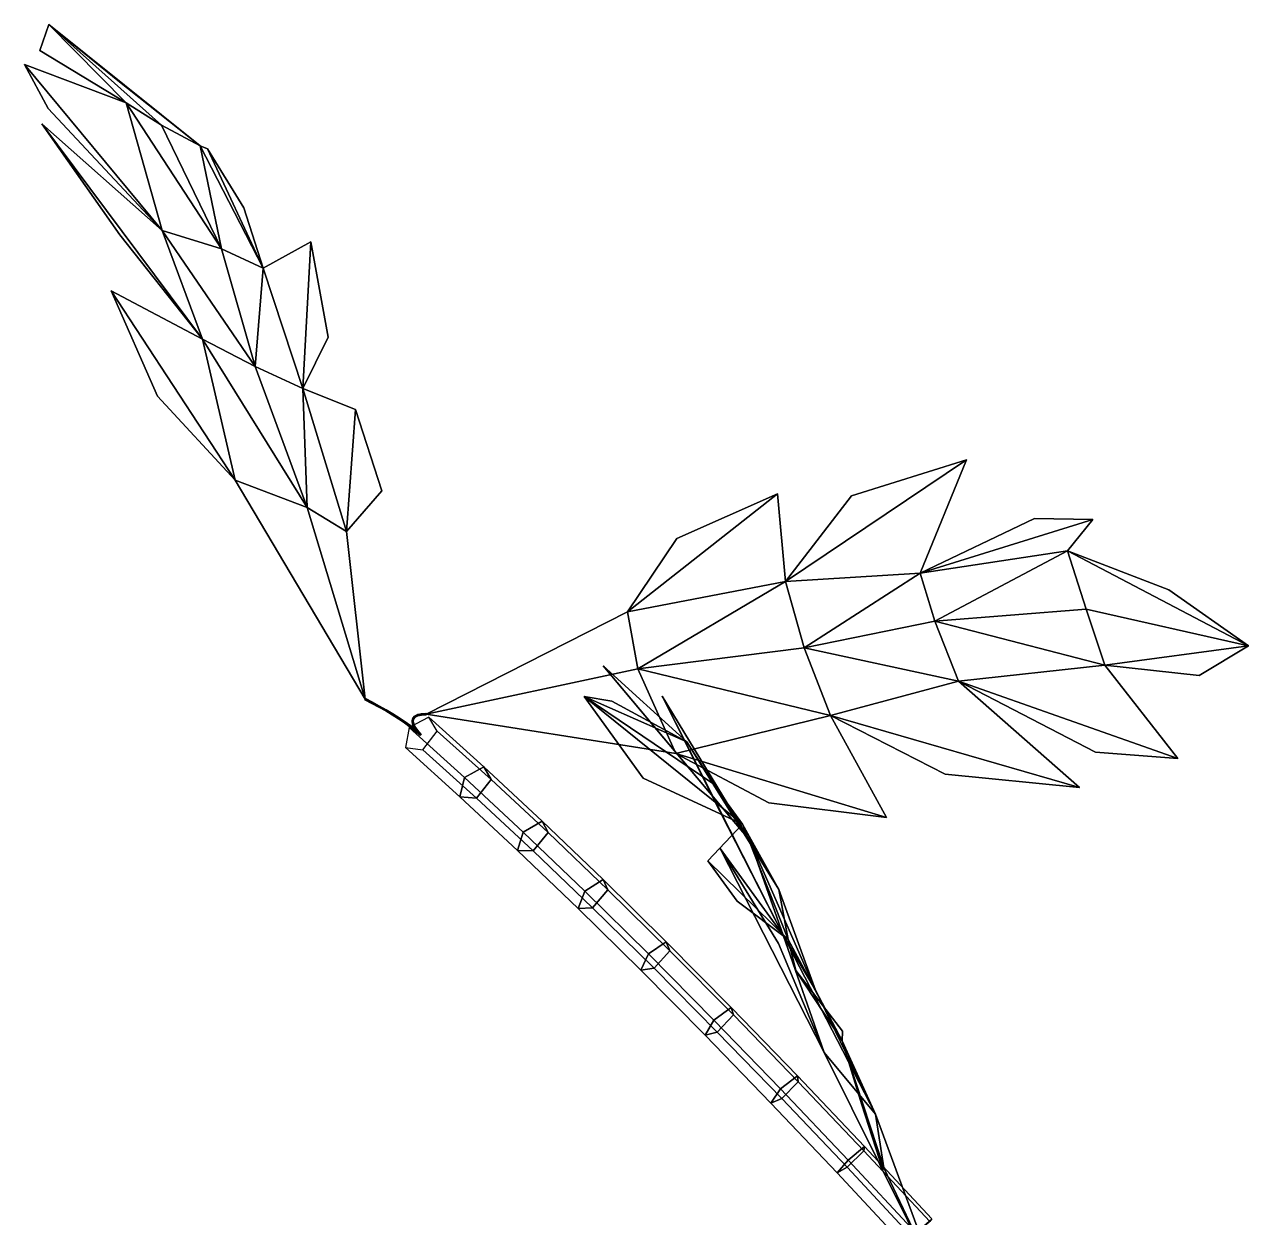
# Model space of a CAD drawing. Header units: metres. Extents: x -349 to 464, y -383 to 362.
# Drawn here: x -349.4 to -278.3, y 168.9 to 238.2 of the extents above; entities that cross this region are included whole.
import ezdxf

# ---------------------------------------------------------------- set-up
doc = ezdxf.new("R2010")
doc.units = ezdxf.units.M

msp = doc.modelspace()

# ---------------------------------------------------------------- linework, layer by layer
at = {"layer": 'Breeder_Leaf', "color": 3}
for points in [[(-343.5249, 233.6151, 297.8277), (-348.5265, 236.6517, 302.1499), (-348.0087, 238.1631, 307.9638)], [(-343.5249, 233.6151, 297.8277), (-348.0087, 238.1631, 307.9638), (-348.5265, 236.6517, 302.1499)], [(-343.5249, 233.6151, 297.8277), (-348.0087, 238.1631, 307.9638), (-341.4648, 232.3183, 301.8456)], [(-343.5249, 233.6151, 297.8277), (-341.4648, 232.3183, 301.8456), (-348.0087, 238.1631, 307.9638)], [(-341.4648, 232.3183, 301.8456), (-348.0087, 238.1631, 307.9638), (-339.221, 231.1096, 305.7732)], [(-341.4648, 232.3183, 301.8456), (-339.221, 231.1096, 305.7732), (-348.0087, 238.1631, 307.9638)], [(-348.0087, 238.1631, 307.9638), (-343.9984, 234.9063, 308.5471), (-339.221, 231.1096, 305.7732)], [(-348.0087, 238.1631, 307.9638), (-339.221, 231.1096, 305.7732), (-343.9984, 234.9063, 308.5471)], [(-341.4188, 226.1953, 293.7853), (-349.4241, 235.8368, 295.6941), (-343.5249, 233.6151, 297.8277)], [(-341.4188, 226.1953, 293.7853), (-343.5249, 233.6151, 297.8277), (-349.4241, 235.8368, 295.6941)], [(-341.4188, 226.1953, 293.7853), (-348.0478, 233.2796, 293.8051), (-349.4241, 235.8368, 295.6941)], [(-341.4188, 226.1953, 293.7853), (-349.4241, 235.8368, 295.6941), (-348.0478, 233.2796, 293.8051)], [(-341.4188, 226.1953, 293.7853), (-343.5249, 233.6151, 297.8277), (-337.9758, 225.1221, 297.5367)], [(-341.4188, 226.1953, 293.7853), (-337.9758, 225.1221, 297.5367), (-343.5249, 233.6151, 297.8277)], [(-343.5249, 233.6151, 297.8277), (-341.4648, 232.3183, 301.8456), (-337.9758, 225.1221, 297.5367)], [(-343.5249, 233.6151, 297.8277), (-337.9758, 225.1221, 297.5367), (-341.4648, 232.3183, 301.8456)], [(-339.0798, 219.8828, 289.6476), (-348.418, 232.3954, 288.3525), (-341.4188, 226.1953, 293.7853)], [(-339.0798, 219.8828, 289.6476), (-341.4188, 226.1953, 293.7853), (-348.418, 232.3954, 288.3525)], [(-339.0798, 219.8828, 289.6476), (-343.8956, 225.9412, 286.8637), (-348.418, 232.3954, 288.3525)], [(-339.0798, 219.8828, 289.6476), (-348.418, 232.3954, 288.3525), (-343.8956, 225.9412, 286.8637)], [(-337.9758, 225.1221, 297.5367), (-341.4648, 232.3183, 301.8456), (-339.221, 231.1096, 305.7732)], [(-337.9758, 225.1221, 297.5367), (-339.221, 231.1096, 305.7732), (-341.4648, 232.3183, 301.8456)], [(-337.9758, 225.1221, 297.5367), (-339.221, 231.1096, 305.7732), (-335.5514, 224.0041, 301.9193)], [(-337.9758, 225.1221, 297.5367), (-335.5514, 224.0041, 301.9193), (-339.221, 231.1096, 305.7732)], [(-339.221, 231.1096, 305.7732), (-338.7933, 230.9295, 313.0499), (-335.5514, 224.0041, 301.9193)], [(-339.221, 231.1096, 305.7732), (-335.5514, 224.0041, 301.9193), (-338.7933, 230.9295, 313.0499)], [(-338.7933, 230.9295, 313.0499), (-336.6788, 227.5045, 310.1691), (-335.5514, 224.0041, 301.9193)], [(-338.7933, 230.9295, 313.0499), (-335.5514, 224.0041, 301.9193), (-336.6788, 227.5045, 310.1691)], [(-339.0798, 219.8828, 289.6476), (-341.4188, 226.1953, 293.7853), (-336.0241, 218.2976, 294.3087)], [(-339.0798, 219.8828, 289.6476), (-336.0241, 218.2976, 294.3087), (-341.4188, 226.1953, 293.7853)], [(-341.4188, 226.1953, 293.7853), (-337.9758, 225.1221, 297.5367), (-336.0241, 218.2976, 294.3087)], [(-341.4188, 226.1953, 293.7853), (-336.0241, 218.2976, 294.3087), (-337.9758, 225.1221, 297.5367)], [(-335.5514, 224.0041, 301.9193), (-332.7939, 225.5263, 312.2908), (-333.253, 217.0195, 299.2395)], [(-335.5514, 224.0041, 301.9193), (-333.253, 217.0195, 299.2395), (-332.7939, 225.5263, 312.2908)], [(-332.7939, 225.5263, 312.2908), (-331.7797, 220.0012, 306.7783), (-333.253, 217.0195, 299.2395)], [(-332.7939, 225.5263, 312.2908), (-333.253, 217.0195, 299.2395), (-331.7797, 220.0012, 306.7783)], [(-336.0241, 218.2976, 294.3087), (-337.9758, 225.1221, 297.5367), (-335.5514, 224.0041, 301.9193)], [(-336.0241, 218.2976, 294.3087), (-335.5514, 224.0041, 301.9193), (-337.9758, 225.1221, 297.5367)], [(-336.0241, 218.2976, 294.3087), (-335.5514, 224.0041, 301.9193), (-333.253, 217.0195, 299.2395)], [(-336.0241, 218.2976, 294.3087), (-333.253, 217.0195, 299.2395), (-335.5514, 224.0041, 301.9193)], [(-337.1891, 211.6945, 285.5171), (-344.3936, 222.6906, 283.7864), (-339.0798, 219.8828, 289.6476)], [(-337.1891, 211.6945, 285.5171), (-339.0798, 219.8828, 289.6476), (-344.3936, 222.6906, 283.7864)], [(-337.1891, 211.6945, 285.5171), (-341.7048, 216.5707, 282.7408), (-344.3936, 222.6906, 283.7864)], [(-337.1891, 211.6945, 285.5171), (-344.3936, 222.6906, 283.7864), (-341.7048, 216.5707, 282.7408)], [(-337.1891, 211.6945, 285.5171), (-339.0798, 219.8828, 289.6476), (-332.9992, 210.1008, 289.7296)], [(-337.1891, 211.6945, 285.5171), (-332.9992, 210.1008, 289.7296), (-339.0798, 219.8828, 289.6476)], [(-339.0798, 219.8828, 289.6476), (-336.0241, 218.2976, 294.3087), (-332.9992, 210.1008, 289.7296)], [(-339.0798, 219.8828, 289.6476), (-332.9992, 210.1008, 289.7296), (-336.0241, 218.2976, 294.3087)], [(-332.9992, 210.1008, 289.7296), (-336.0241, 218.2976, 294.3087), (-333.253, 217.0195, 299.2395)], [(-332.9992, 210.1008, 289.7296), (-333.253, 217.0195, 299.2395), (-336.0241, 218.2976, 294.3087)], [(-332.9992, 210.1008, 289.7296), (-333.253, 217.0195, 299.2395), (-330.7165, 208.7057, 295.7494)], [(-332.9992, 210.1008, 289.7296), (-330.7165, 208.7057, 295.7494), (-333.253, 217.0195, 299.2395)], [(-333.253, 217.0195, 299.2395), (-330.1971, 215.7899, 306.99), (-330.7165, 208.7057, 295.7494)], [(-333.253, 217.0195, 299.2395), (-330.7165, 208.7057, 295.7494), (-330.1971, 215.7899, 306.99)], [(-330.1971, 215.7899, 306.99), (-328.6712, 211.0705, 302.2034), (-330.7165, 208.7057, 295.7494)], [(-330.1971, 215.7899, 306.99), (-330.7165, 208.7057, 295.7494), (-328.6712, 211.0705, 302.2034)], [(-305.2232, 205.807, 294.2944), (-294.7056, 212.8766, 303.5055), (-297.4094, 206.2875, 295.3681)], [(-305.2232, 205.807, 294.2944), (-297.4094, 206.2875, 295.3681), (-294.7056, 212.8766, 303.5055)], [(-305.2232, 205.807, 294.2944), (-301.3984, 210.7746, 299.618), (-294.7056, 212.8766, 303.5055)], [(-305.2232, 205.807, 294.2944), (-294.7056, 212.8766, 303.5055), (-301.3984, 210.7746, 299.618)], [(-337.1891, 211.6945, 285.5171), (-332.9992, 210.1008, 289.7296), (-329.637, 198.9659, 284.6218)], [(-337.1891, 211.6945, 285.5171), (-329.637, 198.9659, 284.6218), (-332.9992, 210.1008, 289.7296)], [(-314.3967, 204.0346, 293.6702), (-305.6963, 210.8891, 300.9594), (-305.2232, 205.807, 294.2944)], [(-314.3967, 204.0346, 293.6702), (-305.2232, 205.807, 294.2944), (-305.6963, 210.8891, 300.9594)], [(-314.3967, 204.0346, 293.6702), (-311.5315, 208.3027, 298.715), (-305.6963, 210.8891, 300.9594)], [(-314.3967, 204.0346, 293.6702), (-305.6963, 210.8891, 300.9594), (-311.5315, 208.3027, 298.715)], [(-329.637, 198.9659, 284.6218), (-332.9992, 210.1008, 289.7296), (-330.7165, 208.7057, 295.7494)], [(-329.637, 198.9659, 284.6218), (-330.7165, 208.7057, 295.7494), (-332.9992, 210.1008, 289.7296)], [(-297.4094, 206.2875, 295.3681), (-290.7529, 209.4609, 301.673), (-287.3803, 209.4113, 302.4636)], [(-297.4094, 206.2875, 295.3681), (-287.3803, 209.4113, 302.4636), (-290.7529, 209.4609, 301.673)], [(-297.4094, 206.2875, 295.3681), (-287.3803, 209.4113, 302.4636), (-288.843, 207.5919, 296.2315)], [(-297.4094, 206.2875, 295.3681), (-288.843, 207.5919, 296.2315), (-287.3803, 209.4113, 302.4636)], [(-297.4094, 206.2875, 295.3681), (-288.843, 207.5919, 296.2315), (-296.5566, 203.505, 291.0543)], [(-297.4094, 206.2875, 295.3681), (-296.5566, 203.505, 291.0543), (-288.843, 207.5919, 296.2315)], [(-288.843, 207.5919, 296.2315), (-287.7512, 204.191, 293.1801), (-296.5566, 203.505, 291.0543)], [(-288.843, 207.5919, 296.2315), (-296.5566, 203.505, 291.0543), (-287.7512, 204.191, 293.1801)], [(-288.843, 207.5919, 296.2315), (-278.331, 202.0565, 297.7757), (-287.7512, 204.191, 293.1801)], [(-288.843, 207.5919, 296.2315), (-287.7512, 204.191, 293.1801), (-278.331, 202.0565, 297.7757)], [(-288.843, 207.5919, 296.2315), (-282.9614, 205.3112, 299.854), (-278.331, 202.0565, 297.7757)], [(-288.843, 207.5919, 296.2315), (-278.331, 202.0565, 297.7757), (-282.9614, 205.3112, 299.854)], [(-305.2232, 205.807, 294.2944), (-297.4094, 206.2875, 295.3681), (-304.1383, 201.9437, 290.1142)], [(-305.2232, 205.807, 294.2944), (-304.1383, 201.9437, 290.1142), (-297.4094, 206.2875, 295.3681)], [(-297.4094, 206.2875, 295.3681), (-296.5566, 203.505, 291.0543), (-304.1383, 201.9437, 290.1142)], [(-297.4094, 206.2875, 295.3681), (-304.1383, 201.9437, 290.1142), (-296.5566, 203.505, 291.0543)], [(-314.3967, 204.0346, 293.6702), (-305.2232, 205.807, 294.2944), (-313.7964, 200.7271, 288.5184)], [(-314.3967, 204.0346, 293.6702), (-313.7964, 200.7271, 288.5184), (-305.2232, 205.807, 294.2944)], [(-305.2232, 205.807, 294.2944), (-304.1383, 201.9437, 290.1142), (-313.7964, 200.7271, 288.5184)], [(-305.2232, 205.807, 294.2944), (-313.7964, 200.7271, 288.5184), (-304.1383, 201.9437, 290.1142)], [(-296.5566, 203.505, 291.0543), (-287.7512, 204.191, 293.1801), (-286.6799, 200.9502, 289.9754)], [(-296.5566, 203.505, 291.0543), (-286.6799, 200.9502, 289.9754), (-287.7512, 204.191, 293.1801)], [(-287.7512, 204.191, 293.1801), (-278.331, 202.0565, 297.7757), (-286.6799, 200.9502, 289.9754)], [(-287.7512, 204.191, 293.1801), (-286.6799, 200.9502, 289.9754), (-278.331, 202.0565, 297.7757)], [(-314.3967, 204.0346, 293.6702), (-313.7964, 200.7271, 288.5184), (-326.1013, 198.0972, 286.7707)], [(-314.3967, 204.0346, 293.6702), (-326.1013, 198.0972, 286.7707), (-313.7964, 200.7271, 288.5184)], [(-304.1383, 201.9437, 290.1142), (-296.5566, 203.505, 291.0543), (-295.1693, 200.02, 287.5521)], [(-304.1383, 201.9437, 290.1142), (-295.1693, 200.02, 287.5521), (-296.5566, 203.505, 291.0543)], [(-296.5566, 203.505, 291.0543), (-286.6799, 200.9502, 289.9754), (-295.1693, 200.02, 287.5521)], [(-296.5566, 203.505, 291.0543), (-295.1693, 200.02, 287.5521), (-286.6799, 200.9502, 289.9754)], [(-313.7964, 200.7271, 288.5184), (-304.1383, 201.9437, 290.1142), (-302.6008, 198.0186, 286.1324)], [(-313.7964, 200.7271, 288.5184), (-302.6008, 198.0186, 286.1324), (-304.1383, 201.9437, 290.1142)], [(-304.1383, 201.9437, 290.1142), (-295.1693, 200.02, 287.5521), (-302.6008, 198.0186, 286.1324)], [(-304.1383, 201.9437, 290.1142), (-302.6008, 198.0186, 286.1324), (-295.1693, 200.02, 287.5521)], [(-278.331, 202.0565, 297.7757), (-281.2011, 200.3505, 293.7905), (-286.6799, 200.9502, 289.9754)], [(-278.331, 202.0565, 297.7757), (-286.6799, 200.9502, 289.9754), (-281.2011, 200.3505, 293.7905)], [(-326.1013, 198.0972, 286.7707), (-313.7964, 200.7271, 288.5184), (-311.5947, 195.8196, 284.7152)], [(-326.1013, 198.0972, 286.7707), (-311.5947, 195.8196, 284.7152), (-313.7964, 200.7271, 288.5184)], [(-310.9476, 196.4894, 242.224), (-315.8189, 200.9056, 245.3757), (-307.2888, 190.7518, 247.9248)], [(-310.9476, 196.4894, 242.224), (-307.2888, 190.7518, 247.9248), (-315.8189, 200.9056, 245.3757)], [(-315.8189, 200.9056, 245.3757), (-313.1013, 197.6654, 247.9478), (-307.2888, 190.7518, 247.9248)], [(-315.8189, 200.9056, 245.3757), (-307.2888, 190.7518, 247.9248), (-313.1013, 197.6654, 247.9478)], [(-313.7964, 200.7271, 288.5184), (-302.6008, 198.0186, 286.1324), (-311.5947, 195.8196, 284.7152)], [(-313.7964, 200.7271, 288.5184), (-311.5947, 195.8196, 284.7152), (-302.6008, 198.0186, 286.1324)], [(-286.6799, 200.9502, 289.9754), (-282.4404, 195.5108, 287.6079), (-295.1693, 200.02, 287.5521)], [(-286.6799, 200.9502, 289.9754), (-295.1693, 200.02, 287.5521), (-282.4404, 195.5108, 287.6079)], [(-295.1693, 200.02, 287.5521), (-288.1419, 193.8331, 282.0906), (-302.6008, 198.0186, 286.1324)], [(-295.1693, 200.02, 287.5521), (-302.6008, 198.0186, 286.1324), (-288.1419, 193.8331, 282.0906)], [(-282.4404, 195.5108, 287.6079), (-287.2207, 195.8925, 286.3822), (-295.1693, 200.02, 287.5521)], [(-282.4404, 195.5108, 287.6079), (-295.1693, 200.02, 287.5521), (-287.2207, 195.8925, 286.3822)], [(-307.7254, 191.7123, 234.8261), (-316.9099, 199.1263, 232.7756), (-309.4399, 194.0606, 238.5161)], [(-307.7254, 191.7123, 234.8261), (-309.4399, 194.0606, 238.5161), (-316.9099, 199.1263, 232.7756)], [(-307.7254, 191.7123, 234.8261), (-313.495, 194.384, 231.2918), (-316.9099, 199.1263, 232.7756)], [(-307.7254, 191.7123, 234.8261), (-316.9099, 199.1263, 232.7756), (-313.495, 194.384, 231.2918)], [(-309.4399, 194.0606, 238.5161), (-316.9099, 199.1263, 232.7756), (-310.9476, 196.4894, 242.224)], [(-309.4399, 194.0606, 238.5161), (-310.9476, 196.4894, 242.224), (-316.9099, 199.1263, 232.7756)], [(-316.9099, 199.1263, 232.7756), (-315.3114, 198.847, 237.7148), (-310.9476, 196.4894, 242.224)], [(-316.9099, 199.1263, 232.7756), (-310.9476, 196.4894, 242.224), (-315.3114, 198.847, 237.7148)], [(-307.2888, 190.7518, 247.9248), (-312.3939, 199.1417, 252.5116), (-305.3579, 185.2489, 253.1438)], [(-307.2888, 190.7518, 247.9248), (-305.3579, 185.2489, 253.1438), (-312.3939, 199.1417, 252.5116)], [(-312.3939, 199.1417, 252.5116), (-309.0225, 192.4276, 254.8563), (-305.3579, 185.2489, 253.1438)], [(-312.3939, 199.1417, 252.5116), (-305.3579, 185.2489, 253.1438), (-309.0225, 192.4276, 254.8563)], [(-302.6008, 198.0186, 286.1324), (-299.3507, 192.0851, 281.1173), (-311.5947, 195.8196, 284.7152)], [(-302.6008, 198.0186, 286.1324), (-311.5947, 195.8196, 284.7152), (-299.3507, 192.0851, 281.1173)], [(-288.1419, 193.8331, 282.0906), (-295.9535, 194.611, 282.6544), (-302.6008, 198.0186, 286.1324)], [(-288.1419, 193.8331, 282.0906), (-302.6008, 198.0186, 286.1324), (-295.9535, 194.611, 282.6544)], [(-305.6026, 187.9143, 243.9954), (-310.9476, 196.4894, 242.224), (-307.2888, 190.7518, 247.9248)], [(-305.6026, 187.9143, 243.9954), (-307.2888, 190.7518, 247.9248), (-310.9476, 196.4894, 242.224)], [(-305.6026, 187.9143, 243.9954), (-309.4399, 194.0606, 238.5161), (-310.9476, 196.4894, 242.224)], [(-305.6026, 187.9143, 243.9954), (-310.9476, 196.4894, 242.224), (-309.4399, 194.0606, 238.5161)], [(-299.3507, 192.0851, 281.1173), (-306.1891, 192.94, 280.9846), (-311.5947, 195.8196, 284.7152)], [(-299.3507, 192.0851, 281.1173), (-311.5947, 195.8196, 284.7152), (-306.1891, 192.94, 280.9846)], [(-307.7254, 191.7123, 234.8261), (-309.4399, 194.0606, 238.5161), (-305.6026, 187.9143, 243.9954)], [(-307.7254, 191.7123, 234.8261), (-305.6026, 187.9143, 243.9954), (-309.4399, 194.0606, 238.5161)], [(-305.0598, 185.0133, 239.7096), (-309.7346, 189.5838, 228.8494), (-307.7254, 191.7123, 234.8261)], [(-305.0598, 185.0133, 239.7096), (-307.7254, 191.7123, 234.8261), (-309.7346, 189.5838, 228.8494)], [(-305.0598, 185.0133, 239.7096), (-307.7254, 191.7123, 234.8261), (-305.6026, 187.9143, 243.9954)], [(-305.0598, 185.0133, 239.7096), (-305.6026, 187.9143, 243.9954), (-307.7254, 191.7123, 234.8261)], [(-303.4859, 182.0528, 248.6822), (-307.2888, 190.7518, 247.9248), (-305.3579, 185.2489, 253.1438)], [(-303.4859, 182.0528, 248.6822), (-305.3579, 185.2489, 253.1438), (-307.2888, 190.7518, 247.9248)], [(-303.4859, 182.0528, 248.6822), (-305.6026, 187.9143, 243.9954), (-307.2888, 190.7518, 247.9248)], [(-303.4859, 182.0528, 248.6822), (-307.2888, 190.7518, 247.9248), (-305.6026, 187.9143, 243.9954)], [(-305.3579, 185.2489, 253.1438), (-309.0115, 190.2859, 258.8184), (-302.9832, 178.4379, 259.1193)], [(-305.3579, 185.2489, 253.1438), (-302.9832, 178.4379, 259.1193), (-309.0115, 190.2859, 258.8184)], [(-309.0115, 190.2859, 258.8184), (-305.6306, 184.7705, 261.1977), (-302.9832, 178.4379, 259.1193)], [(-309.0115, 190.2859, 258.8184), (-302.9832, 178.4379, 259.1193), (-305.6306, 184.7705, 261.1977)], [(-305.0598, 185.0133, 239.7096), (-308.0268, 187.2401, 230.7447), (-309.7346, 189.5838, 228.8494)], [(-305.0598, 185.0133, 239.7096), (-309.7346, 189.5838, 228.8494), (-308.0268, 187.2401, 230.7447)], [(-305.0598, 185.0133, 239.7096), (-305.6026, 187.9143, 243.9954), (-303.4859, 182.0528, 248.6822)], [(-305.0598, 185.0133, 239.7096), (-303.4859, 182.0528, 248.6822), (-305.6026, 187.9143, 243.9954)], [(-299.9889, 174.8661, 254.4639), (-305.3579, 185.2489, 253.1438), (-302.9832, 178.4379, 259.1193)], [(-299.9889, 174.8661, 254.4639), (-302.9832, 178.4379, 259.1193), (-305.3579, 185.2489, 253.1438)], [(-299.9889, 174.8661, 254.4639), (-303.4859, 182.0528, 248.6822), (-305.3579, 185.2489, 253.1438)], [(-299.9889, 174.8661, 254.4639), (-305.3579, 185.2489, 253.1438), (-303.4859, 182.0528, 248.6822)], [(-301.9299, 179.1157, 243.9359), (-305.0598, 185.0133, 239.7096), (-303.4859, 182.0528, 248.6822)], [(-301.9299, 179.1157, 243.9359), (-303.4859, 182.0528, 248.6822), (-305.0598, 185.0133, 239.7096)], [(-301.9299, 179.1157, 243.9359), (-304.6307, 183.2071, 229.056), (-305.0598, 185.0133, 239.7096)], [(-301.9299, 179.1157, 243.9359), (-305.0598, 185.0133, 239.7096), (-304.6307, 183.2071, 229.056)], [(-301.9299, 179.1157, 243.9359), (-301.9187, 179.6832, 235.7307), (-304.6307, 183.2071, 229.056)], [(-301.9299, 179.1157, 243.9359), (-304.6307, 183.2071, 229.056), (-301.9187, 179.6832, 235.7307)], [(-301.9299, 179.1157, 243.9359), (-303.4859, 182.0528, 248.6822), (-299.9889, 174.8661, 254.4639)], [(-301.9299, 179.1157, 243.9359), (-299.9889, 174.8661, 254.4639), (-303.4859, 182.0528, 248.6822)], [(-299.5143, 171.7462, 249.1836), (-301.9299, 179.1157, 243.9359), (-299.9889, 174.8661, 254.4639)], [(-299.5143, 171.7462, 249.1836), (-299.9889, 174.8661, 254.4639), (-301.9299, 179.1157, 243.9359)], [(-299.5143, 171.7462, 249.1836), (-300.7927, 175.3907, 236.4991), (-301.9299, 179.1157, 243.9359)], [(-299.5143, 171.7462, 249.1836), (-301.9299, 179.1157, 243.9359), (-300.7927, 175.3907, 236.4991)], [(-296.5269, 165.4697, 262.2808), (-299.9889, 174.8661, 254.4639), (-302.9832, 178.4379, 259.1193)], [(-296.5269, 165.4697, 262.2808), (-302.9832, 178.4379, 259.1193), (-299.9889, 174.8661, 254.4639)], [(-299.5143, 171.7462, 249.1836), (-299.5609, 171.6233, 241.9823), (-300.7927, 175.3907, 236.4991)], [(-299.5143, 171.7462, 249.1836), (-300.7927, 175.3907, 236.4991), (-299.5609, 171.6233, 241.9823)], [(-299.5143, 171.7462, 249.1836), (-299.9889, 174.8661, 254.4639), (-296.5269, 165.4697, 262.2808)], [(-299.5143, 171.7462, 249.1836), (-296.5269, 165.4697, 262.2808), (-299.9889, 174.8661, 254.4639)]]:
    msp.add_3dface(points, dxfattribs=at)
at = {"layer": 'Breeder_Petiole', "color": 3}
for points in [[(-329.2285, 198.7577, 284.5333), (-329.6407, 198.9678, 284.5839), (-329.6546, 198.9343, 284.6099), (-329.2415, 198.7237, 284.5591)], [(-329.2415, 198.7237, 284.5591), (-329.6546, 198.9343, 284.6099), (-329.644, 198.9448, 284.6527), (-329.228, 198.7327, 284.6015)], [(-329.228, 198.7327, 284.6015), (-329.644, 198.9448, 284.6527), (-329.6237, 198.9846, 284.6522), (-329.2069, 198.772, 284.6008)], [(-329.2072, 198.7874, 284.5589), (-329.6217, 198.9987, 284.6099), (-329.6407, 198.9678, 284.5839), (-329.2285, 198.7577, 284.5333)], [(-329.2069, 198.772, 284.6008), (-329.6237, 198.9846, 284.6522), (-329.6217, 198.9987, 284.6099), (-329.2072, 198.7874, 284.5589)], [(-328.8255, 198.5403, 284.4502), (-329.2285, 198.7577, 284.5333), (-329.2415, 198.7237, 284.5591), (-328.8378, 198.5056, 284.476)], [(-328.8378, 198.5056, 284.476), (-329.2415, 198.7237, 284.5591), (-329.228, 198.7327, 284.6015), (-328.8213, 198.513, 284.518)], [(-328.8018, 198.5689, 284.4755), (-329.2072, 198.7874, 284.5589), (-329.2285, 198.7577, 284.5333), (-328.8255, 198.5403, 284.4502)], [(-328.8213, 198.513, 284.518), (-329.228, 198.7327, 284.6015), (-329.2069, 198.772, 284.6008), (-328.7992, 198.5522, 284.5171)], [(-328.7992, 198.5522, 284.5171), (-329.2069, 198.772, 284.6008), (-329.2072, 198.7874, 284.5589), (-328.8018, 198.5689, 284.4755)], [(-328.4339, 198.3167, 284.3354), (-328.8255, 198.5403, 284.4502), (-328.8378, 198.5056, 284.476), (-328.4454, 198.2812, 284.3612)], [(-328.4454, 198.2812, 284.3612), (-328.8378, 198.5056, 284.476), (-328.8213, 198.513, 284.518), (-328.426, 198.2871, 284.4025)], [(-328.4077, 198.3442, 284.3601), (-328.8018, 198.5689, 284.4755), (-328.8255, 198.5403, 284.4502), (-328.4339, 198.3167, 284.3354)], [(-328.426, 198.2871, 284.4025), (-328.8213, 198.513, 284.518), (-328.7992, 198.5522, 284.5171), (-328.4029, 198.326, 284.4013)], [(-328.4029, 198.326, 284.4013), (-328.7992, 198.5522, 284.5171), (-328.8018, 198.5689, 284.4755), (-328.4077, 198.3442, 284.3601)], [(-328.0558, 198.0881, 284.1895), (-328.4339, 198.3167, 284.3354), (-328.4454, 198.2812, 284.3612), (-328.0666, 198.0518, 284.2151)], [(-328.0666, 198.0518, 284.2151), (-328.4454, 198.2812, 284.3612), (-328.426, 198.2871, 284.4025), (-328.0442, 198.056, 284.2556)], [(-328.0272, 198.1145, 284.2135), (-328.4077, 198.3442, 284.3601), (-328.4339, 198.3167, 284.3354), (-328.0558, 198.0881, 284.1895)], [(-328.0442, 198.056, 284.2556), (-328.426, 198.2871, 284.4025), (-328.4029, 198.326, 284.4013), (-328.0201, 198.0948, 284.2541)], [(-328.0201, 198.0948, 284.2541), (-328.4029, 198.326, 284.4013), (-328.4077, 198.3442, 284.3601), (-328.0272, 198.1145, 284.2135)], [(-327.6931, 197.8558, 284.0133), (-328.0558, 198.0881, 284.1895), (-328.0666, 198.0518, 284.2151), (-327.7033, 197.8187, 284.0387)], [(-327.7033, 197.8187, 284.0387), (-328.0666, 198.0518, 284.2151), (-328.0442, 198.056, 284.2556), (-327.6781, 197.8212, 284.0781)], [(-327.6623, 197.881, 284.0363), (-328.0272, 198.1145, 284.2135), (-328.0558, 198.0881, 284.1895), (-327.6931, 197.8558, 284.0133)], [(-327.6781, 197.8212, 284.0781), (-328.0442, 198.056, 284.2556), (-328.0201, 198.0948, 284.2541), (-327.653, 197.8598, 284.0761)], [(-327.653, 197.8598, 284.0761), (-328.0201, 198.0948, 284.2541), (-328.0272, 198.1145, 284.2135), (-327.6623, 197.881, 284.0363)], [(-327.348, 197.621, 283.8078), (-327.6931, 197.8558, 284.0133), (-327.7033, 197.8187, 284.0387), (-327.3575, 197.5831, 283.8329)], [(-327.3575, 197.5831, 283.8329), (-327.7033, 197.8187, 284.0387), (-327.6781, 197.8212, 284.0781), (-327.3296, 197.5839, 283.8709)], [(-327.3149, 197.645, 283.8297), (-327.6623, 197.881, 284.0363), (-327.6931, 197.8558, 284.0133), (-327.348, 197.621, 283.8078)], [(-327.3296, 197.5839, 283.8709), (-327.6781, 197.8212, 284.0781), (-327.653, 197.8598, 284.0761), (-327.3036, 197.6222, 283.8684)], [(-327.3036, 197.6222, 283.8684), (-327.653, 197.8598, 284.0761), (-327.6623, 197.881, 284.0363), (-327.3149, 197.645, 283.8297)], [(-326.987, 197.4078, 283.5945), (-327.3149, 197.645, 283.8297), (-327.348, 197.621, 283.8078), (-327.0223, 197.385, 283.574)], [(-326.9738, 197.3834, 283.6321), (-327.3036, 197.6222, 283.8684), (-327.3149, 197.645, 283.8297), (-326.987, 197.4078, 283.5945)], [(-322.743, 195.0338, 278.8416), (-325.9406, 197.9145, 282.6903), (-327.0805, 197.3242, 282.1848), (-323.8583, 194.4194, 278.3108)], [(-326.9114, 197.7202, 284.6448), (-326.8739, 197.865, 285.0941), (-326.8788, 197.8219, 285.1084), (-326.9163, 197.6774, 284.6612)], [(-326.9163, 197.6774, 284.6612), (-326.8788, 197.8219, 285.1084), (-326.8364, 197.8031, 285.1109), (-326.8735, 197.6608, 284.6702)], [(-326.8851, 197.5488, 284.2041), (-326.9114, 197.7202, 284.6448), (-326.9163, 197.6774, 284.6612), (-326.8903, 197.5065, 284.2225)], [(-326.8903, 197.5065, 284.2225), (-326.9163, 197.6774, 284.6612), (-326.8735, 197.6608, 284.6702), (-326.848, 197.4924, 284.2379)], [(-326.8665, 197.7301, 284.6436), (-326.8294, 197.873, 285.0878), (-326.8739, 197.865, 285.0941), (-326.9114, 197.7202, 284.6448)], [(-326.8405, 197.561, 284.208), (-326.8665, 197.7301, 284.6436), (-326.9114, 197.7202, 284.6448), (-326.8851, 197.5488, 284.2041)], [(-326.8739, 197.865, 285.0941), (-326.7734, 197.9801, 285.5422), (-326.7785, 197.9368, 285.5545), (-326.8788, 197.8219, 285.1084)], [(-326.8788, 197.8219, 285.1084), (-326.7785, 197.9368, 285.5545), (-326.7374, 197.9162, 285.5506), (-326.8364, 197.8031, 285.1109)], [(-326.8294, 197.873, 285.0878), (-326.73, 197.9866, 285.5308), (-326.7734, 197.9801, 285.5422), (-326.8739, 197.865, 285.0941)], [(-326.8735, 197.6608, 284.6702), (-326.8364, 197.8031, 285.1109), (-326.8064, 197.835, 285.0981), (-326.8432, 197.6936, 284.6592)], [(-326.848, 197.4924, 284.2379), (-326.8735, 197.6608, 284.6702), (-326.8432, 197.6936, 284.6592), (-326.8177, 197.5263, 284.2287)], [(-326.8432, 197.6936, 284.6592), (-326.8064, 197.835, 285.0981), (-326.8294, 197.873, 285.0878), (-326.8665, 197.7301, 284.6436)], [(-326.8177, 197.5263, 284.2287), (-326.8432, 197.6936, 284.6592), (-326.8665, 197.7301, 284.6436), (-326.8405, 197.561, 284.208)], [(-326.8364, 197.8031, 285.1109), (-326.7374, 197.9162, 285.5506), (-326.7079, 197.9473, 285.5359), (-326.8064, 197.835, 285.0981)], [(-326.8064, 197.835, 285.0981), (-326.7079, 197.9473, 285.5359), (-326.73, 197.9866, 285.5308), (-326.8294, 197.873, 285.0878)], [(-326.7734, 197.9801, 285.5422), (-326.612, 198.0629, 285.9796), (-326.6177, 198.0195, 285.9899), (-326.7785, 197.9368, 285.5545)], [(-326.7785, 197.9368, 285.5545), (-326.6177, 198.0195, 285.9899), (-326.5788, 197.9977, 285.9796), (-326.7374, 197.9162, 285.5506)], [(-326.73, 197.9866, 285.5308), (-326.5705, 198.0683, 285.9632), (-326.612, 198.0629, 285.9796), (-326.7734, 197.9801, 285.5422)], [(-326.7374, 197.9162, 285.5506), (-326.5788, 197.9977, 285.9796), (-326.5501, 198.0282, 285.9633), (-326.7079, 197.9473, 285.5359)], [(-326.7079, 197.9473, 285.5359), (-326.5501, 198.0282, 285.9633), (-326.5705, 198.0683, 285.9632), (-326.73, 197.9866, 285.5308)], [(-326.612, 198.0629, 285.9796), (-326.3934, 198.1118, 286.3966), (-326.3997, 198.0684, 286.405), (-326.6177, 198.0195, 285.9899)], [(-326.6177, 198.0195, 285.9899), (-326.3997, 198.0684, 286.405), (-326.3639, 198.0459, 286.3888), (-326.5788, 197.9977, 285.9796)], [(-326.5705, 198.0683, 285.9632), (-326.3543, 198.1163, 286.3755), (-326.3934, 198.1118, 286.3966), (-326.612, 198.0629, 285.9796)], [(-326.5788, 197.9977, 285.9796), (-326.3639, 198.0459, 286.3888), (-326.3362, 198.0758, 286.3708), (-326.5501, 198.0282, 285.9633)], [(-326.5501, 198.0282, 285.9633), (-326.3362, 198.0758, 286.3708), (-326.3543, 198.1163, 286.3755), (-326.5705, 198.0683, 285.9632)], [(-326.3934, 198.1118, 286.3966), (-326.1223, 198.1258, 286.7844), (-326.1298, 198.0823, 286.7911), (-326.3997, 198.0684, 286.405)], [(-326.3997, 198.0684, 286.405), (-326.1298, 198.0823, 286.7911), (-326.0974, 198.0593, 286.7693), (-326.3639, 198.0459, 286.3888)], [(-326.3543, 198.1163, 286.3755), (-326.086, 198.13, 286.7588), (-326.1223, 198.1258, 286.7844), (-326.3934, 198.1118, 286.3966)], [(-326.3639, 198.0459, 286.3888), (-326.0974, 198.0593, 286.7693), (-326.0707, 198.0892, 286.7495), (-326.3362, 198.0758, 286.3708)], [(-326.3362, 198.0758, 286.3708), (-326.0707, 198.0892, 286.7495), (-326.086, 198.13, 286.7588), (-326.3543, 198.1163, 286.3755)], [(-322.3188, 194.2969, 279.928), (-325.4488, 197.1122, 283.6991), (-325.9406, 197.9145, 282.6903), (-322.743, 195.0338, 278.8416)], [(-327.0223, 197.385, 283.574), (-327.348, 197.621, 283.8078), (-327.3575, 197.5831, 283.8329), (-327.0311, 197.3463, 283.5987)], [(-327.0311, 197.3463, 283.5987), (-327.3575, 197.5831, 283.8329), (-327.3296, 197.5839, 283.8709), (-327.0006, 197.3453, 283.6352)], [(-327.0006, 197.3453, 283.6352), (-327.3296, 197.5839, 283.8709), (-327.3036, 197.6222, 283.8684), (-326.9738, 197.3834, 283.6321)], [(-323.8583, 194.4194, 278.3108), (-327.0805, 197.3242, 282.1848), (-327.3038, 196.1516, 282.8764), (-324.1339, 193.2971, 279.0641)], [(-326.7176, 197.1491, 283.3132), (-327.0223, 197.385, 283.574), (-327.0311, 197.3463, 283.5987), (-326.7258, 197.1096, 283.3375)], [(-326.7258, 197.1096, 283.3375), (-327.0311, 197.3463, 283.5987), (-327.0006, 197.3453, 283.6352), (-326.6929, 197.1068, 283.3722)], [(-326.6803, 197.1706, 283.3323), (-326.987, 197.4078, 283.5945), (-327.0223, 197.385, 283.574), (-326.7176, 197.1491, 283.3132)], [(-326.6929, 197.1068, 283.3722), (-327.0006, 197.3453, 283.6352), (-326.9738, 197.3834, 283.6321), (-326.6652, 197.1447, 283.3685)], [(-326.6652, 197.1447, 283.3685), (-326.9738, 197.3834, 283.6321), (-326.987, 197.4078, 283.5945), (-326.6803, 197.1706, 283.3323)], [(-326.7956, 197.3545, 283.7816), (-326.8851, 197.5488, 284.2041), (-326.8903, 197.5065, 284.2225), (-326.8013, 197.3128, 283.8019)], [(-326.8013, 197.3128, 283.8019), (-326.8903, 197.5065, 284.2225), (-326.848, 197.4924, 284.2379), (-326.7605, 197.3016, 283.8235)], [(-326.7521, 197.3692, 283.7903), (-326.8405, 197.561, 284.208), (-326.8851, 197.5488, 284.2041), (-326.7956, 197.3545, 283.7816)], [(-326.7605, 197.3016, 283.8235), (-326.848, 197.4924, 284.2379), (-326.8177, 197.5263, 284.2287), (-326.7305, 197.3367, 283.816)], [(-326.7305, 197.3367, 283.816), (-326.8177, 197.5263, 284.2287), (-326.8405, 197.561, 284.208), (-326.7521, 197.3692, 283.7903)], [(-326.6447, 197.1416, 283.3864), (-326.7956, 197.3545, 283.7816), (-326.8013, 197.3128, 283.8019), (-326.6513, 197.1005, 283.4085)], [(-326.6513, 197.1005, 283.4085), (-326.8013, 197.3128, 283.8019), (-326.7605, 197.3016, 283.8235), (-326.6128, 197.0925, 283.4359)], [(-326.603, 197.159, 283.3996), (-326.7521, 197.3692, 283.7903), (-326.7956, 197.3545, 283.7816), (-326.6447, 197.1416, 283.3864)], [(-326.6128, 197.0925, 283.4359), (-326.7605, 197.3016, 283.8235), (-326.7305, 197.3367, 283.816), (-326.5834, 197.1288, 283.43)], [(-326.5834, 197.1288, 283.43), (-326.7305, 197.3367, 283.816), (-326.7521, 197.3692, 283.7903), (-326.603, 197.159, 283.3996)], [(-326.4341, 196.9131, 283.0251), (-326.7176, 197.1491, 283.3132), (-326.7258, 197.1096, 283.3375), (-326.4424, 196.8733, 283.0496)], [(-326.4424, 196.8733, 283.0496), (-326.7258, 197.1096, 283.3375), (-326.6929, 197.1068, 283.3722), (-326.4092, 196.8705, 283.0846)], [(-326.3965, 196.9349, 283.0443), (-326.6803, 197.1706, 283.3323), (-326.7176, 197.1491, 283.3132), (-326.4341, 196.9131, 283.0251)], [(-326.4092, 196.8705, 283.0846), (-326.6929, 197.1068, 283.3722), (-326.6652, 197.1447, 283.3685), (-326.3813, 196.9087, 283.0808)], [(-326.3813, 196.9087, 283.0808), (-326.6652, 197.1447, 283.3685), (-326.6803, 197.1706, 283.3323), (-326.3965, 196.9349, 283.0443)], [(-326.4385, 196.9173, 283.031), (-326.6447, 197.1416, 283.3864), (-326.6513, 197.1005, 283.4085), (-326.4452, 196.876, 283.0533)], [(-326.4452, 196.876, 283.0533), (-326.6513, 197.1005, 283.4085), (-326.6128, 197.0925, 283.4359), (-326.4064, 196.8679, 283.0809)], [(-326.3965, 196.9349, 283.0443), (-326.603, 197.159, 283.3996), (-326.6447, 197.1416, 283.3864), (-326.4385, 196.9173, 283.031)], [(-326.4064, 196.8679, 283.0809), (-326.6128, 197.0925, 283.4359), (-326.5834, 197.1288, 283.43), (-326.3768, 196.9045, 283.075)], [(-326.3768, 196.9045, 283.075), (-326.5834, 197.1288, 283.43), (-326.603, 197.159, 283.3996), (-326.3965, 196.9349, 283.0443)], [(-323.168, 193.2202, 280.0787), (-326.2801, 196.0186, 283.8265), (-325.4488, 197.1122, 283.6991), (-322.3188, 194.2969, 279.928)], [(-324.1339, 193.2971, 279.0641), (-327.3038, 196.1516, 282.8764), (-326.2801, 196.0186, 283.8265), (-323.168, 193.2202, 280.0787)], [(-319.3611, 191.8808, 275.3836), (-322.743, 195.0338, 278.8416), (-323.8583, 194.4194, 278.3108), (-320.4508, 191.2405, 274.8306)], [(-319.0083, 191.2147, 276.5391), (-322.3188, 194.2969, 279.928), (-322.743, 195.0338, 278.8416), (-319.3611, 191.8808, 275.3836)], [(-320.4508, 191.2405, 274.8306), (-323.8583, 194.4194, 278.3108), (-324.1339, 193.2971, 279.0641), (-320.7816, 190.1727, 275.639)], [(-319.8766, 190.1565, 276.7109), (-323.168, 193.2202, 280.0787), (-322.3188, 194.2969, 279.928), (-319.0083, 191.2147, 276.5391)], [(-320.7816, 190.1727, 275.639), (-324.1339, 193.2971, 279.0641), (-323.168, 193.2202, 280.0787), (-319.8766, 190.1565, 276.7109)], [(-316.884, 187.8128, 271.7715), (-320.4508, 191.2405, 274.8306), (-320.7816, 190.1727, 275.639), (-317.2725, 186.8035, 272.6281)], [(-315.821, 188.4807, 272.3435), (-319.3611, 191.8808, 275.3836), (-320.4508, 191.2405, 274.8306), (-316.884, 187.8128, 271.7715)], [(-315.5425, 187.8904, 273.5589), (-319.0083, 191.2147, 276.5391), (-319.3611, 191.8808, 275.3836), (-315.821, 188.4807, 272.3435)], [(-316.4309, 186.8522, 273.7495), (-319.8766, 190.1565, 276.7109), (-319.0083, 191.2147, 276.5391), (-315.5425, 187.8904, 273.5589)], [(-317.2725, 186.8035, 272.6281), (-320.7816, 190.1727, 275.639), (-319.8766, 190.1565, 276.7109), (-316.4309, 186.8522, 273.7495)], [(-312.1496, 184.8606, 269.7451), (-315.821, 188.4807, 272.3435), (-316.884, 187.8128, 271.7715), (-313.1852, 184.1638, 269.1576)], [(-311.948, 184.3504, 271.011), (-315.5425, 187.8904, 273.5589), (-315.821, 188.4807, 272.3435), (-312.1496, 184.8606, 269.7451)], [(-313.1852, 184.1638, 269.1576), (-316.884, 187.8128, 271.7715), (-317.2725, 186.8035, 272.6281), (-313.6334, 183.2166, 270.0549)], [(-312.8571, 183.3336, 271.2176), (-316.4309, 186.8522, 273.7495), (-315.5425, 187.8904, 273.5589), (-311.948, 184.3504, 271.011)], [(-313.6334, 183.2166, 270.0549), (-317.2725, 186.8035, 272.6281), (-316.4309, 186.8522, 273.7495), (-312.8571, 183.3336, 271.2176)], [(-308.3749, 181.0495, 267.6089), (-312.1496, 184.8606, 269.7451), (-313.1852, 184.1638, 269.1576), (-309.3827, 180.3227, 267.0095)], [(-308.252, 180.6232, 268.9152), (-311.948, 184.3504, 271.011), (-312.1496, 184.8606, 269.7451), (-308.3749, 181.0495, 267.6089)], [(-309.3827, 180.3227, 267.0095), (-313.1852, 184.1638, 269.1576), (-313.6334, 183.2166, 270.0549), (-309.892, 179.4404, 267.9398)], [(-309.1827, 179.629, 269.1353), (-312.8571, 183.3336, 271.2176), (-311.948, 184.3504, 271.011), (-308.252, 180.6232, 268.9152)], [(-309.892, 179.4404, 267.9398), (-313.6334, 183.2166, 270.0549), (-312.8571, 183.3336, 271.2176), (-309.1827, 179.629, 269.1353)], [(-304.5258, 177.0779, 265.9517), (-308.3749, 181.0495, 267.6089), (-309.3827, 180.3227, 267.0095), (-305.5054, 176.32, 265.344)], [(-305.4356, 175.7678, 267.519), (-309.1827, 179.629, 269.1353), (-308.252, 180.6232, 268.9152), (-304.4829, 176.7385, 267.2882)], [(-304.4829, 176.7385, 267.2882), (-308.252, 180.6232, 268.9152), (-308.3749, 181.0495, 267.6089), (-304.5258, 177.0779, 265.9517)], [(-305.5054, 176.32, 265.344), (-309.3827, 180.3227, 267.0095), (-309.892, 179.4404, 267.9398), (-306.0771, 175.5052, 266.2992)], [(-306.0771, 175.5052, 266.2992), (-309.892, 179.4404, 267.9398), (-309.1827, 179.629, 269.1353), (-305.4356, 175.7678, 267.519)], [(-300.6317, 172.9773, 264.7865), (-304.5258, 177.0779, 265.9517), (-305.5054, 176.32, 265.344), (-301.583, 172.1878, 264.1743)], [(-300.6695, 172.7273, 266.1427), (-304.4829, 176.7385, 267.2882), (-304.5258, 177.0779, 265.9517), (-300.6317, 172.9773, 264.7865)], [(-301.583, 172.1878, 264.1743), (-305.5054, 176.32, 265.344), (-306.0771, 175.5052, 266.2992), (-302.2177, 171.4424, 265.1463)], [(-301.6446, 171.7809, 266.3813), (-305.4356, 175.7678, 267.519), (-304.4829, 176.7385, 267.2882), (-300.6695, 172.7273, 266.1427)], [(-302.2177, 171.4424, 265.1463), (-306.0771, 175.5052, 266.2992), (-305.4356, 175.7678, 267.519), (-301.6446, 171.7809, 266.3813)], [(-296.7225, 168.7805, 264.1226), (-300.6317, 172.9773, 264.7865), (-301.583, 172.1878, 264.1743), (-297.6457, 167.9589, 263.5095)], [(-296.841, 168.6215, 265.4879), (-300.6695, 172.7273, 266.1427), (-300.6317, 172.9773, 264.7865), (-296.7225, 168.7805, 264.1226)], [(-297.6457, 167.9589, 263.5095), (-301.583, 172.1878, 264.1743), (-302.2177, 171.4424, 265.1463), (-298.3433, 167.2844, 264.4901)], [(-297.8384, 167.7001, 265.7313), (-301.6446, 171.7809, 266.3813), (-300.6695, 172.7273, 266.1427), (-296.841, 168.6215, 265.4879)], [(-298.3433, 167.2844, 264.4901), (-302.2177, 171.4424, 265.1463), (-301.6446, 171.7809, 266.3813), (-297.8384, 167.7001, 265.7313)]]:
    msp.add_3dface(points, dxfattribs=at)

doc.saveas('drawing.dxf')
